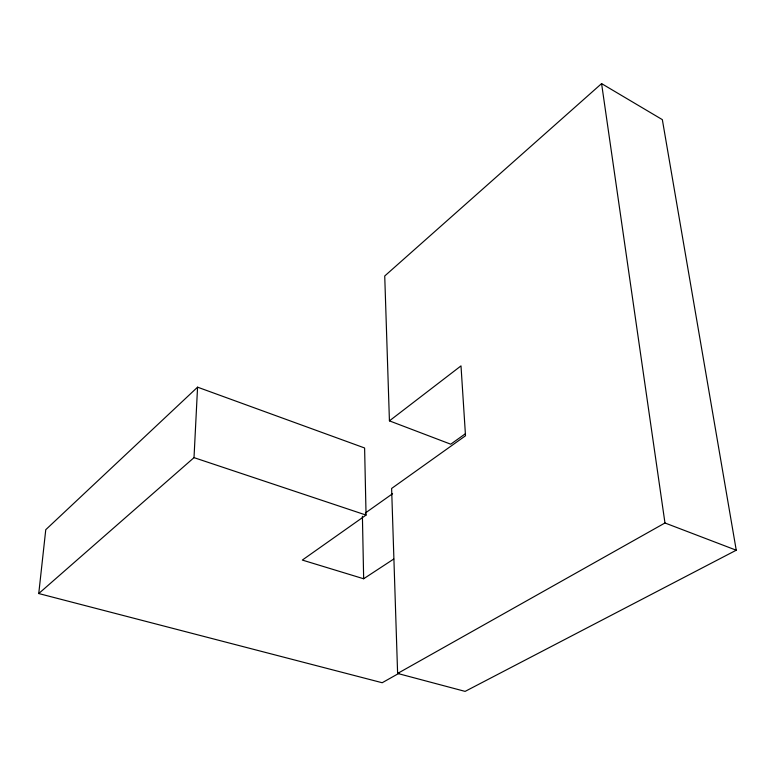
<?xml version="1.0" encoding="UTF-8"?>
<svg xmlns="http://www.w3.org/2000/svg" width="775" height="775" viewBox="0 0 775 775"><rect width="100%" height="100%" fill="white"/><g stroke="black" fill="none" stroke-linecap="round" stroke-linejoin="round"><path stroke-width="1.16" d="M399.038 673.262L382.191 682.736L38.75 593.543L194.012 457.637L197.567 387.171L364.608 447.979L366.052 515.075L302.318 560.073L363.659 578.76L393.739 559.037M38.75 593.543L45.764 529.693L197.567 387.171M389.428 420.864L460.999 365.887L465.513 435.763L391.617 488.453L397.614 673.446L465.116 691.387L736.25 550.211L662.344 119.641L601.584 83.613L384.729 275.987L389.428 420.864L450.74 444.201L465.513 433.651M365.306 513.031L392.596 493.704M397.614 673.446L664.969 522.98L736.25 550.211M194.012 457.637L366.052 515.075M601.584 83.613L664.969 522.98M362.409 516.295L363.659 578.76"/></g></svg>
